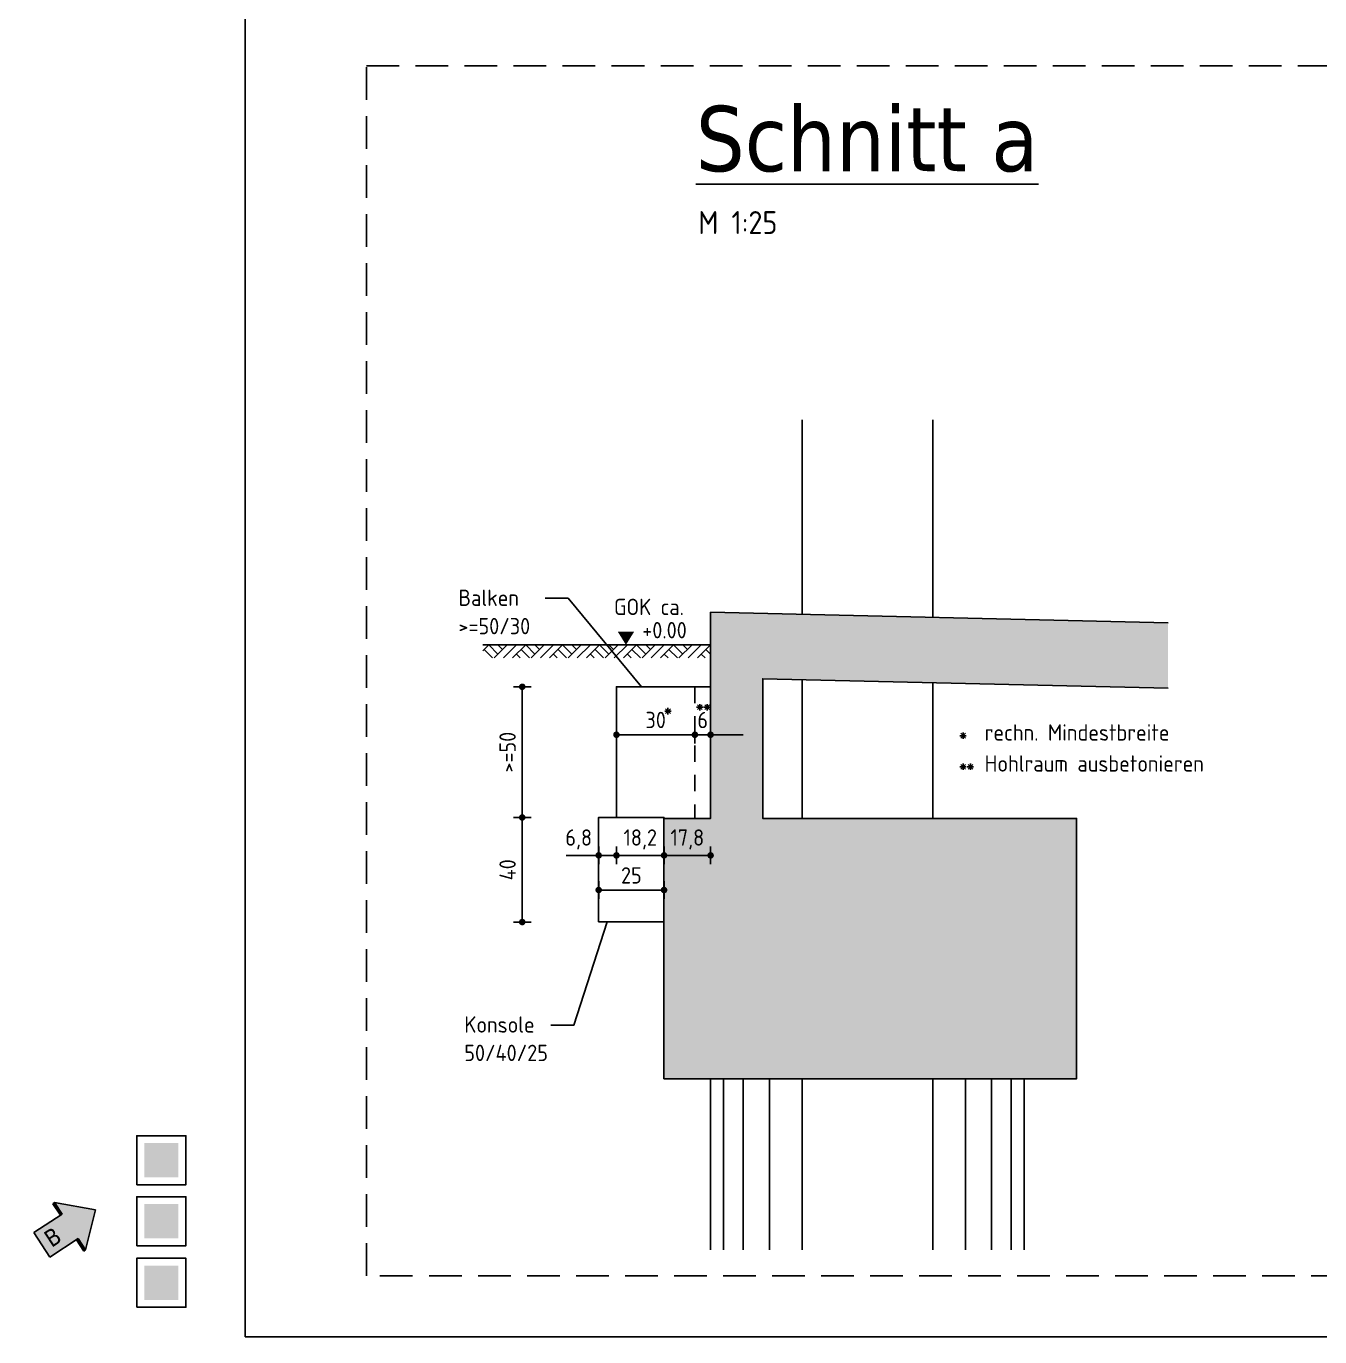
# Model space of a CAD drawing. Extents: x -17 to 300, y 24 to 138.
# Drawn here: x 229.95 to 239.85, y 96.59 to 106.62 of the extents above; entities that cross this region are included whole.
import ezdxf
from ezdxf.enums import TextEntityAlignment as Align

# ---------------------------------------------------------------- set-up
doc = ezdxf.new("R2010")
doc.units = 0
doc.header["$LTSCALE"] = 0.5
doc.header["$MEASUREMENT"] = 0
doc.header["$PDMODE"] = 2
for name, pattern in [('AUSGEZOGEN', [1000.01, 1000, 0.01]), ('HIDDEN', [0.375, 0.25, -0.125]), ('STRICHLINIE', [0.75, 0.5, -0.25])]:
    doc.linetypes.add(name, pattern=pattern)
doc.layers.get('Defpoints').update_dxf_attribs({"linetype": 'CONTINUOUS'})
for name, color, linetype in [('0_H05', 11, 'CONTINUOUS'), ('0_H10', 13, 'CONTINUOUS'), ('0_H20', 15, 'CONTINUOUS'), ('BET-SCHN', 6, 'CONTINUOUS'), ('BETON', 7, 'CONTINUOUS'), ('DETAIL', 7, 'CONTINUOUS'), ('grau_hell', 7, 'CONTINUOUS'), ('HINWEISE', 10, 'CONTINUOUS'), ('INDEX', 10, 'CONTINUOUS'), ('koten', 7, 'CONTINUOUS'), ('MASSE', 7, 'CONTINUOUS'), ('OBJEKT', 7, 'CONTINUOUS'), ('SCHRAFF', 7, 'CONTINUOUS'), ('TEXT', 7, 'CONTINUOUS'), ('VERDECKT', 7, 'CONTINUOUS')]:
    doc.layers.add(name, color=color, linetype=linetype)
doc.layers.add('ANSICHTSFENSTER', color=7, linetype='CONTINUOUS', plot=False)
doc.styles.add('HELV', font='tahoma.ttf')
doc.styles.add('TXT', font='isocp.shx')
doc.dimstyles.new('DOT_I', dxfattribs={"dimscale": 0.5, "dimtxt": 0.25, "dimasz": 0.25, "dimexe": 0.1, "dimexo": 0.3, "dimgap": 0.1, "dimtad": 1, "dimdec": 3, "dimzin": 3, "dimtxsty": 'TXT', "dimblk": 'DOT', "dimblk1": 'DOT', "dimblk2": 'DOT', "dimsah": 1, "dimcen": 0.1, "dimse1": 1, "dimse2": 1, "dimazin": 0, "dimtfac": 1, "dimtdec": 4, "dimtix": 1, "dimtmove": 2, "dimatfit": 3, "dimldrblk": 'DOT', "dimfxl": 0, "dimtvp": 1, "dimtolj": 1, "dimtzin": 0, "dimarcsym": 0})

# ---------------------------------------------------------------- blocks, each defined once
blk = doc.blocks.new('hin_ind5')
at = {"layer": 'grau_hell', "linetype": 'AUSGEZOGEN'}
h = blk.add_hatch(color=11, dxfattribs=at)
h.dxf.hatch_style = 2
h.paths.add_polyline_path([(0, 0), (0.619, -0.577), (0.619, -0.3), (1.306, -0.3), (1.306, 0.3), (0.619, 0.3), (0.619, 0.577)])
h.paths.add_polyline_path([(0.34, -0.274), (1.311, -0.274), (1.311, 0.274), (0.34, 0.274)], flags=9)
at = {"layer": 'OBJEKT', "linetype": 'AUSGEZOGEN'}
for points in [[(0.619, 0.3), (0.66, 0.3), (0.66, 0.577), (0.619, 0.577)], [(0.619, -0.577), (0.66, -0.577), (0.66, -0.3), (0.619, -0.3)]]:
    blk.add_hatch(color=1, dxfattribs=at).paths.add_polyline_path(points)
at = {"layer": 'OBJEKT', "color": 1, "linetype": 'AUSGEZOGEN'}
for p, q in [((0, 0), (0.619, 0.577)), ((0.619, 0.577), (0.619, 0.3)), ((0.619, 0.577), (0.66, 0.577)), ((0.66, 0.577), (0.66, 0.3)), ((0.619, 0.3), (1.306, 0.3)), ((1.306, 0.3), (1.306, -0.3)), ((0, 0), (0.619, -0.577)), ((0.619, -0.3), (0.619, -0.577)), ((0.619, -0.3), (1.306, -0.3)), ((0.66, -0.3), (0.66, -0.577))]:
    blk.add_line(p, q, dxfattribs=at)
at = {"layer": 'OBJEKT', "color": 7, "linetype": 'AUSGEZOGEN'}
blk.add_line((0.619, -0.577), (0.66, -0.577), dxfattribs=at)
at = {"layer": 'INDEX', "color": 1, "linetype": 'Continuous', "style": 'HELV'}
blk.add_attdef('INDEX', text='', height=0.35, rotation=360, dxfattribs=at).set_placement((1.259, 0), align=Align.MIDDLE_RIGHT)
blk = doc.blocks.new('DOT')
at = {"layer": 'MASSE', "color": 7, "linetype": 'Continuous'}
for p, q in [((0, 0), (-1, 0)), ((0, 0.54), (0, -0.54))]:
    blk.add_line(p, q, dxfattribs=at)
at = {"layer": 'MASSE', "color": 7, "linetype": 'Continuous', "const_width": 0.2}
blk.add_lwpolyline([(-0.1, 0, 1), (0.1, 0, 1)], format="xyb", close=True, dxfattribs=at)
blk = doc.blocks.new('*D153')
at = {"layer": 'Defpoints', "color": 0, "linetype": 'AUSGEZOGEN', "transparency": 16777216}
for p in [(234.468, 101.2), (234.468, 101.2), (235.068, 101.2)]:
    blk.add_point(p, dxfattribs=at)
at = {"layer": 'MASSE', "color": 0, "linetype": 'AUSGEZOGEN', "lineweight": -2, "transparency": 16777216}
blk.add_line((234.943, 101.2), (234.593, 101.2), dxfattribs=at)
at = {"layer": 'MASSE', "color": 0, "linetype": 'AUSGEZOGEN', "lineweight": -2, "transparency": 16777216, "xscale": 0.125, "yscale": 0.125, "zscale": 0.125, "rotation": 180}
blk.add_blockref('DOT', (234.468, 101.2), dxfattribs=at)
at = {"layer": 'MASSE', "color": 0, "linetype": 'AUSGEZOGEN', "lineweight": -2, "transparency": 16777216, "xscale": 0.125, "yscale": 0.125, "zscale": 0.125}
blk.add_blockref('DOT', (235.068, 101.2), dxfattribs=at)
at = {"layer": 'MASSE', "color": 0, "linetype": 'AUSGEZOGEN', "transparency": 16777216, "insert": (234.768, 101.313), "char_height": 0.125, "width": 0.1376, "attachment_point": 5, "style": 'TXT'}
blk.add_mtext('\\A1;30', dxfattribs=at)
blk = doc.blocks.new('*D154')
at = {"layer": 'Defpoints', "color": 0, "linetype": 'AUSGEZOGEN', "transparency": 16777216}
for p in [(233.747, 100.567), (233.747, 99.767), (233.747, 99.767)]:
    blk.add_point(p, dxfattribs=at)
at = {"layer": 'MASSE', "color": 0, "linetype": 'AUSGEZOGEN', "lineweight": -2, "transparency": 16777216}
blk.add_line((233.747, 100.442), (233.747, 99.892), dxfattribs=at)
at = {"layer": 'MASSE', "color": 0, "linetype": 'AUSGEZOGEN', "lineweight": -2, "transparency": 16777216, "xscale": 0.125, "yscale": 0.125, "zscale": 0.125}
for p, rotation in [((233.747, 100.567), 90), ((233.747, 99.767), 270)]:
    blk.add_blockref('DOT', p, dxfattribs=dict(at, rotation=rotation))
at = {"layer": 'MASSE', "color": 0, "linetype": 'AUSGEZOGEN', "transparency": 16777216, "insert": (233.635, 100.167), "char_height": 0.125, "attachment_point": 5, "rotation": 90, "style": 'TXT'}
blk.add_mtext('\\A1;40', dxfattribs=at)
blk = doc.blocks.new('*D155')
at = {"layer": 'Defpoints', "color": 0, "linetype": 'AUSGEZOGEN', "transparency": 16777216}
for p in [(234.332, 100.012), (234.332, 100.012), (234.832, 100.012)]:
    blk.add_point(p, dxfattribs=at)
at = {"layer": 'MASSE', "color": 0, "linetype": 'AUSGEZOGEN', "lineweight": -2, "transparency": 16777216}
blk.add_line((234.707, 100.012), (234.457, 100.012), dxfattribs=at)
at = {"layer": 'MASSE', "color": 0, "linetype": 'AUSGEZOGEN', "lineweight": -2, "transparency": 16777216, "xscale": 0.125, "yscale": 0.125, "zscale": 0.125, "rotation": 180}
blk.add_blockref('DOT', (234.332, 100.012), dxfattribs=at)
at = {"layer": 'MASSE', "color": 0, "linetype": 'AUSGEZOGEN', "lineweight": -2, "transparency": 16777216, "xscale": 0.125, "yscale": 0.125, "zscale": 0.125}
blk.add_blockref('DOT', (234.832, 100.012), dxfattribs=at)
at = {"layer": 'MASSE', "color": 0, "linetype": 'AUSGEZOGEN', "transparency": 16777216, "insert": (234.582, 100.124), "char_height": 0.125, "attachment_point": 5, "style": 'TXT'}
blk.add_mtext('\\A1;25', dxfattribs=at)
blk = doc.blocks.new('*D156')
at = {"layer": 'Defpoints', "color": 0, "linetype": 'AUSGEZOGEN', "transparency": 16777216}
for p in [(233.747, 101.567), (233.747, 100.567), (233.747, 100.567)]:
    blk.add_point(p, dxfattribs=at)
at = {"layer": 'MASSE', "color": 0, "linetype": 'AUSGEZOGEN', "lineweight": -2, "transparency": 16777216}
blk.add_line((233.747, 101.442), (233.747, 100.692), dxfattribs=at)
at = {"layer": 'MASSE', "color": 0, "linetype": 'AUSGEZOGEN', "lineweight": -2, "transparency": 16777216, "xscale": 0.125, "yscale": 0.125, "zscale": 0.125}
for p, rotation in [((233.747, 101.567), 90), ((233.747, 100.567), 270)]:
    blk.add_blockref('DOT', p, dxfattribs=dict(at, rotation=rotation))
at = {"layer": 'MASSE', "color": 0, "linetype": 'AUSGEZOGEN', "transparency": 16777216, "insert": (233.635, 101.067), "char_height": 0.125, "attachment_point": 5, "rotation": 90, "style": 'TXT'}
blk.add_mtext('\\A1;>=50', dxfattribs=at)
blk = doc.blocks.new('*D221')
at = {"layer": 'Defpoints', "color": 0, "linetype": 'AUSGEZOGEN', "transparency": 16777216}
for p in [(235.068, 101.2), (235.068, 101.2), (235.188, 101.2)]:
    blk.add_point(p, dxfattribs=at)
at = {"layer": 'MASSE', "color": 0, "linetype": 'AUSGEZOGEN', "lineweight": -2, "transparency": 16777216}
for p, q in [((234.943, 101.2), (234.818, 101.2)), ((235.188, 101.2), (235.068, 101.2)), ((235.313, 101.2), (235.438, 101.2))]:
    blk.add_line(p, q, dxfattribs=at)
at = {"layer": 'MASSE', "color": 0, "linetype": 'AUSGEZOGEN', "lineweight": -2, "transparency": 16777216, "xscale": 0.125, "yscale": 0.125, "zscale": 0.125}
blk.add_blockref('DOT', (235.068, 101.2), dxfattribs=at)
at = {"layer": 'MASSE', "color": 0, "linetype": 'AUSGEZOGEN', "lineweight": -2, "transparency": 16777216, "xscale": 0.125, "yscale": 0.125, "zscale": 0.125, "rotation": 180}
blk.add_blockref('DOT', (235.188, 101.2), dxfattribs=at)
at = {"layer": 'MASSE', "color": 0, "linetype": 'AUSGEZOGEN', "transparency": 16777216, "insert": (235.128, 101.313), "char_height": 0.125, "attachment_point": 5, "style": 'TXT'}
blk.add_mtext('\\A1;6', dxfattribs=at)
blk = doc.blocks.new('Stern')
at = {"layer": 'MASSE', "color": 7, "linetype": 'AUSGEZOGEN'}
for p, q in [((-0.025, 0), (0.025, 0)), ((0.018, -0.018), (-0.018, 0.018)), ((-0.018, -0.018), (0.018, 0.018)), ((0, -0.025), (0, 0.025))]:
    blk.add_line(p, q, dxfattribs=at)
blk = doc.blocks.new('2Stern')
at = {"layer": 'MASSE', "color": 7, "linetype": 'AUSGEZOGEN'}
for p in [(0, 0), (0.056, 0)]:
    blk.add_blockref('Stern', p, dxfattribs=at)
blk = doc.blocks.new('okrd_o')
at = {"layer": 'koten', "color": 7, "linetype": 'Continuous'}
blk.add_solid([(-0.125, 0.202), (0.125, 0.202), (0, 0)], dxfattribs=at)
at = {"layer": 'koten', "style": 'TXT'}
blk.add_attdef('OKRD', (0.25, 0.1), '', height=0.25, dxfattribs=at)
blk = doc.blocks.new('*D166')
at = {"layer": 'Defpoints', "color": 0, "linetype": 'AUSGEZOGEN', "transparency": 16777216}
for p in [(234.468, 100.277), (234.468, 100.277), (234.832, 100.277)]:
    blk.add_point(p, dxfattribs=at)
at = {"layer": 'MASSE', "color": 0, "linetype": 'AUSGEZOGEN', "lineweight": -2, "transparency": 16777216}
blk.add_line((234.707, 100.277), (234.593, 100.277), dxfattribs=at)
at = {"layer": 'MASSE', "color": 0, "linetype": 'AUSGEZOGEN', "lineweight": -2, "transparency": 16777216, "xscale": 0.125, "yscale": 0.125, "zscale": 0.125, "rotation": 180}
blk.add_blockref('DOT', (234.468, 100.277), dxfattribs=at)
at = {"layer": 'MASSE', "color": 0, "linetype": 'AUSGEZOGEN', "lineweight": -2, "transparency": 16777216, "xscale": 0.125, "yscale": 0.125, "zscale": 0.125}
blk.add_blockref('DOT', (234.832, 100.277), dxfattribs=at)
at = {"layer": 'MASSE', "color": 0, "linetype": 'AUSGEZOGEN', "transparency": 16777216, "insert": (234.65, 100.399), "char_height": 0.125, "attachment_point": 5, "style": 'TXT'}
blk.add_mtext('\\A1;18,2', dxfattribs=at)
blk = doc.blocks.new('*D167')
at = {"layer": 'Defpoints', "color": 0, "linetype": 'AUSGEZOGEN', "transparency": 16777216}
for p in [(234.832, 100.277), (235.188, 100.277), (235.188, 100.277)]:
    blk.add_point(p, dxfattribs=at)
at = {"layer": 'MASSE', "color": 0, "linetype": 'AUSGEZOGEN', "lineweight": -2, "transparency": 16777216}
blk.add_line((234.957, 100.277), (235.063, 100.277), dxfattribs=at)
at = {"layer": 'MASSE', "color": 0, "linetype": 'AUSGEZOGEN', "lineweight": -2, "transparency": 16777216, "xscale": 0.125, "yscale": 0.125, "zscale": 0.125, "rotation": 180}
blk.add_blockref('DOT', (234.832, 100.277), dxfattribs=at)
at = {"layer": 'MASSE', "color": 0, "linetype": 'AUSGEZOGEN', "lineweight": -2, "transparency": 16777216, "xscale": 0.125, "yscale": 0.125, "zscale": 0.125}
blk.add_blockref('DOT', (235.188, 100.277), dxfattribs=at)
at = {"layer": 'MASSE', "color": 0, "linetype": 'AUSGEZOGEN', "transparency": 16777216, "insert": (235.01, 100.399), "char_height": 0.125, "attachment_point": 5, "style": 'TXT'}
blk.add_mtext('\\A1;17,8', dxfattribs=at)
blk = doc.blocks.new('*D168')
at = {"layer": 'Defpoints', "color": 0, "linetype": 'AUSGEZOGEN', "transparency": 16777216}
for p in [(234.332, 100.277), (234.332, 100.277), (234.468, 100.277)]:
    blk.add_point(p, dxfattribs=at)
at = {"layer": 'MASSE', "color": 0, "linetype": 'AUSGEZOGEN', "lineweight": -2, "transparency": 16777216}
for p, q in [((234.207, 100.277), (234.082, 100.277)), ((234.468, 100.277), (234.332, 100.277)), ((234.593, 100.277), (234.718, 100.277))]:
    blk.add_line(p, q, dxfattribs=at)
at = {"layer": 'MASSE', "color": 0, "linetype": 'AUSGEZOGEN', "lineweight": -2, "transparency": 16777216, "xscale": 0.125, "yscale": 0.125, "zscale": 0.125}
blk.add_blockref('DOT', (234.332, 100.277), dxfattribs=at)
at = {"layer": 'MASSE', "color": 0, "linetype": 'AUSGEZOGEN', "lineweight": -2, "transparency": 16777216, "xscale": 0.125, "yscale": 0.125, "zscale": 0.125, "rotation": 180}
blk.add_blockref('DOT', (234.468, 100.277), dxfattribs=at)
at = {"layer": 'MASSE', "color": 0, "linetype": 'AUSGEZOGEN', "transparency": 16777216, "insert": (234.179, 100.399), "char_height": 0.125, "attachment_point": 5, "style": 'TXT'}
blk.add_mtext('\\A1;6,8', dxfattribs=at)

msp = doc.modelspace()

# ---------------------------------------------------------------- hatches: boundary and pattern name
at = {"layer": 'MASSE', "linetype": 'AUSGEZOGEN', "transparency": 33554687}
msp.add_hatch(color=11, dxfattribs=at).paths.add_polyline_path([(238.6877, 101.557), (235.587, 101.6283), (235.5876, 100.5595), (237.9876, 100.5595), (237.9876, 98.5675), (234.8316, 98.5675), (234.8316, 100.5595), (235.1876, 100.5595), (235.1877, 102.1375), (238.6877, 102.057)])

# ---------------------------------------------------------------- linework, layer by layer
at = {"layer": '0_H05', "color": 11, "linetype": 'Continuous'}
msp.add_lwpolyline([(230.7985, 97.7573), (230.7985, 98.1323), (231.1735, 98.1323), (231.1735, 97.7573)], close=True, dxfattribs=at)
msp.add_solid([(230.8547, 98.0761), (230.8547, 97.8136), (231.1172, 98.0761), (231.1172, 97.8136)], dxfattribs=at)
at = {"layer": '0_H10', "color": 13, "linetype": 'Continuous'}
msp.add_lwpolyline([(230.7985, 97.29), (230.7985, 97.665), (231.1735, 97.665), (231.1735, 97.29)], close=True, dxfattribs=at)
msp.add_solid([(230.8547, 97.6087), (230.8547, 97.3462), (231.1172, 97.6087), (231.1172, 97.3462)], dxfattribs=at)
at = {"layer": '0_H20', "color": 15, "linetype": 'Continuous'}
msp.add_lwpolyline([(230.7985, 96.8198), (230.7985, 97.1948), (231.1735, 97.1948), (231.1735, 96.8198)], close=True, dxfattribs=at)
msp.add_solid([(230.8547, 97.1386), (230.8547, 96.8761), (231.1172, 97.1386), (231.1172, 96.8761)], dxfattribs=at)
at = {"layer": 'ANSICHTSFENSTER', "color": 2, "linetype": 'AUSGEZOGEN'}
msp.add_lwpolyline([(231.6266, 96.5937), (300.2766, 96.5937), (300.2766, 138.1437), (231.6266, 138.1437)], close=True, dxfattribs=at)
at = {"layer": 'BET-SCHN', "color": 8}
msp.add_lwpolyline([(238.6876, 101.557), (235.5876, 101.6283), (235.5876, 100.5595), (237.9876, 100.5595), (237.9876, 98.5675), (234.8316, 98.5675), (234.8316, 100.5595), (235.1876, 100.5595), (235.1876, 102.1375), (238.6876, 102.057)], dxfattribs=at)
at = {"layer": 'BETON', "color": 9, "linetype": 'AUSGEZOGEN'}
for p, q in [((235.1876, 98.5675), (235.1876, 97.2592)), ((235.2876, 98.5675), (235.2876, 97.2592)), ((235.4376, 98.5675), (235.4376, 97.2592)), ((235.6376, 98.5675), (235.6376, 97.2592)), ((235.8876, 98.5675), (235.8876, 97.2592)), ((236.8876, 98.5675), (236.8876, 97.2592)), ((237.1376, 98.5675), (237.1376, 97.2592)), ((237.3376, 98.5675), (237.3376, 97.2592)), ((237.4876, 98.5675), (237.4876, 97.2592)), ((237.5876, 98.5675), (237.5876, 97.2592))]:
    msp.add_line(p, q, dxfattribs=at)
for points in [[(235.8876, 103.6085), (235.8876, 102.1214)], [(236.8876, 102.0984), (236.8876, 103.6085)], [(235.8876, 101.6214), (235.8876, 100.5675)], [(236.8876, 100.5675), (236.8876, 101.5984)]]:
    msp.add_lwpolyline(points, dxfattribs=at)
at = {"layer": 'BETON', "color": 6, "linetype": 'AUSGEZOGEN'}
for points in [[(234.4676, 100.5675), (234.8316, 100.5675), (234.8316, 100.5595), (235.1876, 100.5595), (235.1876, 101.5675), (234.4676, 101.5675)], [(234.3316, 99.7675), (234.8316, 99.7675), (234.8316, 100.5675), (234.3316, 100.5675)]]:
    msp.add_lwpolyline(points, close=True, dxfattribs=at)
at = {"layer": 'DETAIL', "color": 102, "linetype": 'STRICHLINIE'}
msp.add_lwpolyline([(232.5562, 97.059), (232.5562, 106.318), (280.1588, 106.318), (280.1588, 97.059)], close=True, dxfattribs=at)
at = {"layer": 'SCHRAFF', "color": 9, "linetype": 'AUSGEZOGEN'}
for p, q in [((233.4906, 101.8875), (233.4464, 101.8433)), ((233.4906, 101.8875), (233.5613, 101.8168)), ((233.632, 101.8875), (233.532, 101.7875)), ((233.5613, 101.8875), (233.5967, 101.8521)), ((233.7027, 101.8875), (233.6027, 101.7875)), ((233.7734, 101.8875), (233.6734, 101.7875)), ((233.7734, 101.8875), (233.8441, 101.8168)), ((233.9149, 101.8875), (233.8149, 101.7875)), ((233.8441, 101.8875), (233.8795, 101.8521)), ((233.9856, 101.8875), (233.8856, 101.7875)), ((234.0563, 101.8875), (233.9563, 101.7875)), ((234.0563, 101.8875), (234.127, 101.8168)), ((234.1977, 101.8875), (234.0977, 101.7875)), ((234.127, 101.8875), (234.1623, 101.8521)), ((234.2684, 101.8875), (234.1684, 101.7875)), ((234.3391, 101.8875), (234.2391, 101.7875)), ((234.3391, 101.8875), (234.4098, 101.8168)), ((234.4805, 101.8875), (234.3805, 101.7875)), ((234.4098, 101.8875), (234.4452, 101.8521)), ((234.5513, 101.8875), (234.4513, 101.7875)), ((234.622, 101.8875), (234.522, 101.7875)), ((234.622, 101.8875), (234.6927, 101.8168)), ((234.7634, 101.8875), (234.6634, 101.7875)), ((234.6927, 101.8875), (234.728, 101.8521)), ((234.8341, 101.8875), (234.7341, 101.7875)), ((234.9048, 101.8875), (234.8048, 101.7875)), ((234.9048, 101.8875), (234.9755, 101.8168)), ((235.0462, 101.8875), (234.9462, 101.7875)), ((234.9755, 101.8875), (235.0109, 101.8521)), ((235.1169, 101.8875), (235.0169, 101.7875)), ((235.1876, 101.8875), (235.0876, 101.7875)), ((233.4552, 101.8521), (233.5199, 101.7875)), ((233.7027, 101.8168), (233.732, 101.7875)), ((233.7381, 101.8521), (233.8027, 101.7875)), ((233.9856, 101.8168), (234.0149, 101.7875)), ((234.0209, 101.8521), (234.0856, 101.7875)), ((234.2684, 101.8168), (234.2977, 101.7875)), ((234.3038, 101.8521), (234.3684, 101.7875)), ((234.5513, 101.8168), (234.5805, 101.7875)), ((234.5866, 101.8521), (234.6513, 101.7875)), ((234.8341, 101.8168), (234.8634, 101.7875)), ((234.8695, 101.8521), (234.9341, 101.7875)), ((235.1169, 101.8168), (235.1462, 101.7875)), ((235.1523, 101.8521), (235.1876, 101.8168))]:
    msp.add_line(p, q, dxfattribs=at)
at = {"layer": 'TEXT', "color": 7, "linetype": 'AUSGEZOGEN'}
msp.add_line((235.1876, 101.8875), (233.4464, 101.8875), dxfattribs=at)
for points in [[(233.9229, 102.244), (234.0979, 102.244), (234.6605, 101.5675)], [(233.9669, 98.9787), (234.1419, 98.9787), (234.396, 99.7675)]]:
    msp.add_lwpolyline(points, dxfattribs=at)
at = {"layer": 'VERDECKT', "color": 7, "linetype": 'HIDDEN'}
msp.add_line((235.0676, 101.5675), (235.0676, 100.5595), dxfattribs=at)

# ---------------------------------------------------------------- block references
at = {"layer": 'HINWEISE', "color": 10, "linetype": 'AUSGEZOGEN'}
ref = msp.add_blockref('hin_ind5', (230.4821, 97.5662), dxfattribs=dict(at, xscale=-0.3749999999999999, yscale=0.3749999999999999, zscale=0.3749999999999999, rotation=33.22785275217753))
ref.add_attrib('INDEX', 'B', dxfattribs={"layer": 'INDEX', "color": 1, "linetype": 'Continuous', "height": 0.1313, "rotation": 33.22785, "style": 'HELV'}).set_placement((230.1988, 97.3858), align=Align.MIDDLE_RIGHT)
at = {"layer": 'koten', "color": 7, "linetype": 'AUSGEZOGEN', "xscale": 0.5, "yscale": 0.5, "zscale": 0.5}
msp.add_blockref('okrd_o', (234.5406, 101.8875), dxfattribs=at).add_auto_attribs({'OKRD': '+0.00'})
at = {"layer": 'MASSE', "color": 7, "linetype": 'AUSGEZOGEN'}
for name, p in [('Stern', (234.8622, 101.3808)), ('2Stern', (235.1054, 101.4101)), ('Stern', (237.1194, 101.193)), ('2Stern', (237.1194, 100.9555))]:
    msp.add_blockref(name, p, dxfattribs=at)

# ---------------------------------------------------------------- texts
at = {"layer": 'koten', "color": 7, "linetype": 'AUSGEZOGEN', "style": 'TXT'}
msp.add_text('GOK ca.', height=0.125, dxfattribs=at).set_placement((234.4495, 102.1158))
at = {"layer": 'TEXT', "color": 6, "linetype": 'AUSGEZOGEN', "style": 'HELV'}
msp.add_text('%%USchnitt a', height=0.5, dxfattribs=at).set_placement((235.0749, 105.5118))
at = {"layer": 'TEXT', "color": 1, "linetype": 'AUSGEZOGEN', "style": 'TXT'}
msp.add_text('M 1:25', height=0.175, dxfattribs=at).set_placement((235.0943, 105.0315))
at = {"layer": 'TEXT', "color": 7, "linetype": 'AUSGEZOGEN', "style": 'TXT'}
for s, p in [('Balken', (233.2598, 102.1855)), ('>=50/30', (233.2598, 101.9687)), ('rechn. Mindestbreite', (237.2849, 101.1549)), ('Hohlraum ausbetonieren', (237.2849, 100.9174)), ('Konsole', (233.3038, 98.9203)), ('50/40/25', (233.3038, 98.7034))]:
    msp.add_text(s, height=0.125, dxfattribs=at).set_placement(p)

# ---------------------------------------------------------------- dimensions: what is measured, and where the dimension line sits
at = {"layer": 'MASSE', "color": 7, "linetype": 'AUSGEZOGEN'}
dim = msp.add_linear_dim(base=(233.7472, 100.5675), p1=(233.7472, 101.5675), p2=(233.7472, 100.5675), angle=90, text='>=<>', dimstyle='DOT_I', override={"dimdec": 0, "dimlfac": 50}, dxfattribs=at)
dim.commit()
dim.dimension.update_dxf_attribs({"geometry": '*D156', "text_midpoint": (233.6347, 101.0675)})
for base, p1, p2, override, picture, middle in [((234.4676, 101.2003), (235.0676, 101.2003), (234.4676, 101.2003), {"dimdec": 0, "dimlfac": 50}, '*D153', (234.7676, 101.3128)), ((235.0676, 101.2003), (235.1876, 101.2003), (235.0676, 101.2003), {"dimdec": 0, "dimlfac": 50}, '*D221', (235.1276, 101.3128)), ((234.4676, 100.2768), (234.8316, 100.2768), (234.4676, 100.2768), {"dimdec": 1, "dimlfac": 50}, '*D166', (234.6496, 100.3987)), ((235.1876, 100.2768), (234.8316, 100.2768), (235.1876, 100.2768), {"dimdec": 1, "dimlfac": 50}, '*D167', (235.0096, 100.3987)), ((234.3316, 100.0118), (234.8316, 100.0118), (234.3316, 100.0118), {"dimdec": 0, "dimlfac": 50}, '*D155', (234.5816, 100.1243))]:
    dim = msp.add_linear_dim(base=base, p1=p1, p2=p2, dimstyle='DOT_I', override=override, dxfattribs=at)
    dim.commit()
    dim.dimension.update_dxf_attribs({"geometry": picture, "text_midpoint": middle})
dim = msp.add_linear_dim(base=(233.7472, 99.7675), p1=(233.7472, 100.5675), p2=(233.7472, 99.7675), angle=90, dimstyle='DOT_I', override={"dimdec": 0, "dimlfac": 50}, dxfattribs=at)
dim.commit()
dim.dimension.update_dxf_attribs({"geometry": '*D154', "text_midpoint": (233.6347, 100.1675)})
dim = msp.add_linear_dim(base=(234.3316, 100.2768), p1=(234.4676, 100.2768), p2=(234.3316, 100.2768), dimstyle='DOT_I', override={"dimdec": 1, "dimlfac": 50}, dxfattribs=at)
dim.commit()
dim.dimension.update_dxf_attribs({"geometry": '*D168', "text_midpoint": (234.1793, 100.3987), "dimtype": 160})

doc.saveas('drawing.dxf')
